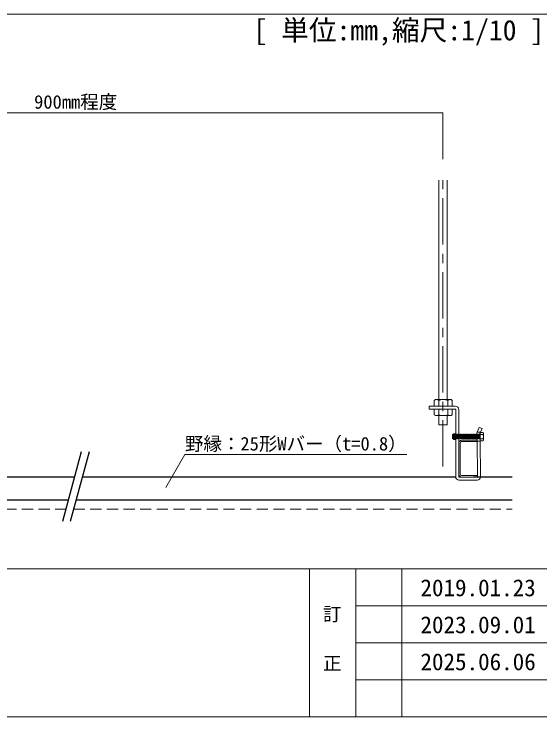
# Model space of a CAD drawing. Units: millimetres on the paper, enlarged 30 times, with parts at other scales. Extents: x -5796 to 5910, y -4184 to 4114.
# Drawn here: x -4349 to -2643, y -4136 to -1856 of the extents above; entities that cross this region are included whole.
import ezdxf
from ezdxf.enums import TextEntityAlignment as Align

# ---------------------------------------------------------------- set-up
doc = ezdxf.new("R2010")
doc.units = ezdxf.units.MM
doc.header["$LTSCALE"] = 30
for name, pattern in [('CHAIN1', [8, 5, -1, 1, -1]), ('DASHED1', [1.8, 1.2, -0.6]), ('DASHED2', [3, 2, -1])]:
    doc.linetypes.add(name, pattern=pattern)
for name, color, linetype, lineweight in [('2-0_中心線', 4, 'CHAIN1', 9), ('2-1_吊り材', 7, 'Continuous', 18), ('2-2_野縁受け', 3, 'Continuous', 18), ('2-3_野縁', 2, 'Continuous', 25), ('2-5_寸法', 4, 'Continuous', 9), ('2-6_文字', 7, 'Continuous', 18), ('2-B_ビス', 3, 'Continuous', 18), ('2-C_パネル', 7, 'DASHED1', 18), ('F-2', 3, 'Continuous', 18), ('F-6_文字', 7, 'Continuous', 18)]:
    doc.layers.add(name, color=color, linetype=linetype, lineweight=lineweight)
doc.styles.add('ＭＳ ゴシック', font='')
doc.styles.get('ＭＳ ゴシック').set_extended_font_data('MS Gothic')

msp = doc.modelspace()

# ---------------------------------------------------------------- linework, layer by layer
at = {"layer": '2-0_中心線'}
msp.add_line((-2957.3, -3323.84), (-2957.3, -2394.78), dxfattribs=at)
at = {"layer": '2-1_吊り材'}
for p, q in [((-2970.8, -3106.87), (-2970.8, -2394.78)), ((-2943.8, -3106.87), (-2943.8, -2394.78)), ((-2981.78, -3106.87), (-2985.72, -3109.15)), ((-2985.72, -3127.87), (-2985.72, -3109.15)), ((-2981.78, -3106.87), (-2930.86, -3106.87)), ((-2971.02, -3127.87), (-2971.02, -3109.15)), ((-2941.62, -3127.87), (-2941.62, -3109.15)), ((-2930.86, -3106.87), (-2926.92, -3109.15)), ((-2926.92, -3127.87), (-2926.92, -3109.15)), ((-2917.4, -3127.87), (-3002.3, -3127.87)), ((-3002.3, -3137.47), (-3002.3, -3127.87)), ((-2917.4, -3137.47), (-3002.3, -3137.47)), ((-2985.72, -3127.87), (-2926.92, -3127.87)), ((-2985.72, -3137.47), (-2985.72, -3156.2)), ((-2926.92, -3137.47), (-2985.72, -3137.47)), ((-2971.02, -3137.47), (-2971.02, -3156.2)), ((-2941.62, -3137.47), (-2941.62, -3156.2)), ((-2926.92, -3137.47), (-2926.92, -3156.2)), ((-2915.9, -3356.77), (-2915.9, -3138.97)), ((-2906.3, -3138.97), (-2906.3, -3356.77)), ((-2981.78, -3158.47), (-2985.72, -3156.2)), ((-2930.86, -3158.47), (-2981.78, -3158.47)), ((-2970.8, -3188.61), (-2970.8, -3158.47)), ((-2943.8, -3188.61), (-2943.8, -3158.47)), ((-2930.86, -3158.47), (-2926.92, -3156.2)), ((-2970.8, -3188.61), (-2943.8, -3188.61)), ((-2839.3, -3197.05), (-2846.25, -3212.3)), ((-2839.3, -3197.05), (-2830.57, -3201.02)), ((-2830.57, -3201.02), (-2837.52, -3216.28)), ((-2922.8, -3217.87), (-2915.9, -3217.87)), ((-2922.8, -3235.87), (-2922.8, -3217.87)), ((-2922.8, -3235.87), (-2915.9, -3235.87)), ((-2844.8, -3356.77), (-2846.06, -3238.87)), ((-2835.2, -3356.77), (-2836.46, -3238.87)), ((-2846.3, -3358.27), (-2904.8, -3358.27)), ((-2846.3, -3367.87), (-2904.8, -3367.87))]:
    msp.add_line(p, q, dxfattribs=at)
at = {"layer": '2-1_吊り材', "linetype": 'DASHED2'}
for p, q in [((-2846.06, -3211.87), (-2836.46, -3211.87)), ((-2846.06, -3241.87), (-2836.46, -3241.87))]:
    msp.add_line(p, q, dxfattribs=at)
at = {"layer": '2-1_吊り材', "linetype": 'DASHED1'}
for p, q in [((-2922.8, -3219.8), (-2922.28, -3220.31)), ((-2922.8, -3233.86), (-2922.28, -3234.37)), ((-2907.28, -3220.31), (-2906.35, -3233.44)), ((-2907.28, -3233.44), (-2906.35, -3233.44))]:
    msp.add_line(p, q, dxfattribs=at)
msp.add_lwpolyline([(-2907.28, -3220.31), (-2906.35, -3219.37), (-2906.3, -3219.42)], dxfattribs=at)
at = {"layer": '2-1_吊り材'}
for centre, radius, start, end in [((-2976.11, -3127.19), 20.44, 96.34294, 118.04132), ((-2978.87, -3121.5), 14.64, 57.57118, 88.04459), ((-2956.32, -3155.52), 48.65, 72.41205, 107.58797), ((-2933.77, -3121.5), 14.64, 91.95543, 122.42883), ((-2936.53, -3127.19), 20.44, 61.95869, 83.65707), ((-2917.4, -3138.97), 11.1, 0, 90), ((-2917.4, -3138.97), 1.5, 0, 90), ((-2976.11, -3138.16), 20.44, 241.95869, 263.65707), ((-2978.87, -3143.84), 14.64, 271.95543, 302.42883), ((-2956.32, -3109.83), 48.65, 252.41205, 287.58797), ((-2933.77, -3143.84), 14.64, 237.57118, 268.04459), ((-2936.53, -3138.16), 20.44, 276.34294, 298.04132), ((-2817.56, -3225.37), 31.54, 154.65382, 205.34618), ((-2817.56, -3225.37), 21.94, 154.65382, 205.34618), ((-2846.06, -3238.87), 9.6, 0, 25.34618), ((-2904.8, -3356.77), 11.1, 180, 270), ((-2904.8, -3356.77), 1.5, 180, 270), ((-2846.3, -3356.77), 1.5, 270, 0), ((-2846.3, -3356.77), 11.1, 270, 0)]:
    msp.add_arc(centre, radius, start, end, dxfattribs=at)
at = {"layer": '2-2_野縁受け'}
for p, q in [((-2906.3, -3247.87), (-2906.3, -3348.67)), ((-2901.5, -3348.67), (-2901.5, -3247.87)), ((-2896.7, -3238.27), (-2846.3, -3238.27)), ((-2896.7, -3243.07), (-2846.3, -3243.07)), ((-2846.3, -3238.27), (-2846.3, -3243.07)), ((-2896.7, -3353.47), (-2846.3, -3353.47)), ((-2896.7, -3358.27), (-2846.3, -3358.27)), ((-2846.3, -3358.27), (-2846.3, -3353.47))]:
    msp.add_line(p, q, dxfattribs=at)
for centre, radius, start, end in [((-2896.7, -3247.87), 9.6, 90, 180), ((-2896.7, -3247.87), 4.8, 90, 180), ((-2896.7, -3348.67), 9.6, 180, 270), ((-2896.7, -3348.67), 4.8, 180, 270)]:
    msp.add_arc(centre, radius, start, end, dxfattribs=at)
at = {"layer": '2-3_野縁'}
for p, q in [((-4131.21, -3275.88), (-4191.85, -3502.16)), ((-4105.73, -3275.88), (-4166.36, -3502.16)), ((-4153.29, -3358.27), (-5242.28, -3358.27)), ((-2915.79, -3358.27), (-4127.8, -3358.27)), ((-2732.3, -3358.27), (-2859.3, -3358.27)), ((-4173.39, -3433.27), (-5565.28, -3433.27)), ((-2732.3, -3433.27), (-4147.9, -3433.27))]:
    msp.add_line(p, q, dxfattribs=at)
at = {"layer": '2-5_寸法'}
for p, q in [((-5340.28, -2176.29), (-2957.3, -2176.29)), ((-2957.3, -2176.29), (-2957.3, -2326.74))]:
    msp.add_line(p, q, dxfattribs=at)
at = {"layer": '2-6_文字'}
for q in [(-3856.48, -3392.37), (-3074.52, -3285.04)]:
    msp.add_line((-3794.52, -3285.04), q, dxfattribs=at)
at = {"layer": '2-B_ビス'}
for p, q in [((-2926.03, -3219.37), (-2925.1, -3220.31)), ((-2926.03, -3233.44), (-2926.03, -3219.37)), ((-2925.1, -3220.31), (-2924.16, -3233.44)), ((-2925.1, -3220.31), (-2924.16, -3220.31)), ((-2924.16, -3220.31), (-2923.22, -3219.37)), ((-2924.16, -3220.31), (-2923.22, -3233.44)), ((-2924.16, -3233.44), (-2923.22, -3233.44)), ((-2923.22, -3219.37), (-2922.8, -3219.8)), ((-2923.22, -3233.44), (-2922.8, -3233.86)), ((-2906.35, -3219.37), (-2905.41, -3220.31)), ((-2905.41, -3220.31), (-2904.47, -3233.44)), ((-2904.47, -3220.31), (-2903.53, -3233.44)), ((-2902.6, -3220.31), (-2901.66, -3233.44)), ((-2902.6, -3220.31), (-2901.66, -3220.31)), ((-2901.66, -3220.31), (-2900.72, -3233.44)), ((-2901.66, -3233.44), (-2900.72, -3233.44)), ((-2899.78, -3220.31), (-2898.85, -3233.44)), ((-2899.78, -3220.31), (-2898.85, -3220.31)), ((-2898.85, -3220.31), (-2897.91, -3233.44)), ((-2896.97, -3220.31), (-2896.03, -3233.44)), ((-2896.97, -3220.31), (-2896.03, -3220.31)), ((-2896.03, -3220.31), (-2895.1, -3233.44)), ((-2894.16, -3220.31), (-2893.22, -3233.44)), ((-2894.16, -3220.31), (-2893.22, -3220.31)), ((-2893.22, -3220.31), (-2892.28, -3233.44)), ((-2891.35, -3220.31), (-2890.41, -3233.44)), ((-2891.35, -3220.31), (-2890.41, -3220.31)), ((-2890.41, -3220.31), (-2889.47, -3233.44)), ((-2888.53, -3220.31), (-2887.6, -3233.44)), ((-2888.53, -3220.31), (-2887.6, -3220.31)), ((-2887.6, -3220.31), (-2886.66, -3219.37)), ((-2887.6, -3220.31), (-2886.66, -3233.44)), ((-2887.6, -3233.44), (-2886.66, -3233.44)), ((-2886.66, -3219.37), (-2885.72, -3220.31)), ((-2886.66, -3233.44), (-2885.72, -3234.37)), ((-2885.72, -3220.31), (-2884.78, -3233.44)), ((-2885.72, -3234.37), (-2884.78, -3233.44)), ((-2884.78, -3220.31), (-2883.85, -3233.44)), ((-2882.91, -3220.31), (-2881.97, -3233.44)), ((-2881.97, -3220.31), (-2881.03, -3233.44)), ((-2880.1, -3220.31), (-2879.16, -3233.44)), ((-2879.16, -3220.31), (-2878.22, -3233.44)), ((-2877.28, -3220.31), (-2876.35, -3233.44)), ((-2877.28, -3220.31), (-2876.35, -3220.31)), ((-2876.35, -3220.31), (-2875.41, -3219.37)), ((-2876.35, -3220.31), (-2875.41, -3233.44)), ((-2876.35, -3233.44), (-2875.41, -3233.44)), ((-2875.41, -3219.37), (-2874.47, -3220.31)), ((-2874.47, -3220.31), (-2873.53, -3233.44)), ((-2873.53, -3220.31), (-2872.6, -3233.44)), ((-2871.66, -3220.31), (-2870.72, -3233.44)), ((-2870.72, -3220.31), (-2869.78, -3233.44)), ((-2868.85, -3220.31), (-2867.91, -3233.44)), ((-2867.91, -3220.31), (-2866.97, -3233.44)), ((-2866.03, -3220.31), (-2865.1, -3233.44)), ((-2865.1, -3220.31), (-2864.16, -3233.44)), ((-2863.22, -3220.31), (-2862.28, -3233.44)), ((-2862.28, -3220.31), (-2861.35, -3233.44)), ((-2860.41, -3220.31), (-2859.47, -3233.44)), ((-2859.47, -3220.31), (-2858.53, -3233.44)), ((-2857.6, -3220.31), (-2856.66, -3233.44)), ((-2857.6, -3220.31), (-2856.66, -3220.31)), ((-2856.66, -3220.31), (-2855.72, -3219.37)), ((-2856.66, -3220.31), (-2855.72, -3233.44)), ((-2856.66, -3233.44), (-2855.72, -3233.44)), ((-2855.72, -3219.37), (-2854.78, -3220.31)), ((-2854.78, -3220.31), (-2853.85, -3233.44)), ((-2853.85, -3220.31), (-2852.91, -3233.44)), ((-2851.97, -3220.31), (-2851.03, -3233.44)), ((-2851.03, -3220.31), (-2850.1, -3233.44)), ((-2849.16, -3220.31), (-2848.98, -3222.75)), ((-2849.16, -3220.31), (-2848.68, -3220.31)), ((-2848.29, -3232.44), (-2848.22, -3233.44)), ((-2838.85, -3219.37), (-2837.91, -3220.31)), ((-2837.91, -3220.31), (-2836.97, -3233.44)), ((-2837.91, -3234.37), (-2836.97, -3233.44)), ((-2836.97, -3220.31), (-2836.03, -3233.44)), ((-2836.97, -3233.44), (-2836.03, -3233.44)), ((-2836.03, -3219.37), (-2836.03, -3234.37)), ((-2827.53, -3219.95), (-2836.03, -3219.95)), ((-2827.53, -3233.8), (-2836.03, -3233.8)), ((-2825.53, -3237.27), (-2825.53, -3216.48))]:
    msp.add_line(p, q, dxfattribs=at)
at = {"layer": '2-B_ビス', "linetype": 'DASHED1'}
for p, q in [((-2922.28, -3220.31), (-2921.35, -3233.44)), ((-2922.28, -3220.31), (-2921.35, -3220.31)), ((-2922.28, -3234.37), (-2921.35, -3233.44)), ((-2921.35, -3220.31), (-2920.41, -3219.37)), ((-2921.35, -3220.31), (-2920.41, -3233.44)), ((-2921.35, -3233.44), (-2920.41, -3233.44)), ((-2920.41, -3219.37), (-2919.47, -3220.31)), ((-2919.47, -3220.31), (-2918.53, -3233.44)), ((-2918.53, -3220.31), (-2917.6, -3233.44)), ((-2916.66, -3220.31), (-2915.72, -3233.44)), ((-2915.72, -3220.31), (-2914.78, -3233.44)), ((-2913.85, -3220.31), (-2912.91, -3233.44)), ((-2912.91, -3220.31), (-2911.97, -3233.44)), ((-2911.03, -3220.31), (-2910.1, -3233.44)), ((-2910.1, -3220.31), (-2909.16, -3233.44)), ((-2908.22, -3220.31), (-2907.28, -3233.44)), ((-2908.22, -3220.31), (-2907.28, -3220.31)), ((-2848.22, -3220.31), (-2847.28, -3233.44)), ((-2846.35, -3220.31), (-2845.41, -3233.44)), ((-2845.41, -3220.31), (-2844.47, -3233.44)), ((-2843.53, -3220.31), (-2842.6, -3233.44)), ((-2842.6, -3220.31), (-2841.66, -3233.44)), ((-2840.72, -3220.31), (-2839.78, -3233.44)), ((-2839.78, -3220.31), (-2838.85, -3233.44)), ((-2839.78, -3233.44), (-2838.85, -3233.44))]:
    msp.add_line(p, q, dxfattribs=at)
at = {"layer": '2-B_ビス'}
for points in [[(-2827.53, -3240.73), (-2836.03, -3240.73), (-2836.03, -3213.02), (-2827.53, -3213.02)], [(-2926.03, -3233.44), (-2925.1, -3234.37), (-2924.16, -3233.44)], [(-2906.35, -3233.44), (-2905.41, -3234.37), (-2904.47, -3233.44)], [(-2905.41, -3220.31), (-2904.47, -3220.31), (-2903.53, -3219.37), (-2902.6, -3220.31)], [(-2904.47, -3233.44), (-2903.53, -3233.44), (-2902.6, -3234.37), (-2901.66, -3233.44)], [(-2901.66, -3220.31), (-2900.72, -3219.37), (-2899.78, -3220.31)], [(-2900.72, -3233.44), (-2899.78, -3234.37), (-2898.85, -3233.44), (-2897.91, -3233.44)], [(-2898.85, -3220.31), (-2897.91, -3219.37), (-2896.97, -3220.31)], [(-2897.91, -3233.44), (-2896.97, -3234.37), (-2896.03, -3233.44), (-2895.1, -3233.44)], [(-2896.03, -3220.31), (-2895.1, -3219.37), (-2894.16, -3220.31)], [(-2895.1, -3233.44), (-2894.16, -3234.37), (-2893.22, -3233.44), (-2892.28, -3233.44)], [(-2893.22, -3220.31), (-2892.28, -3219.37), (-2891.35, -3220.31)], [(-2892.28, -3233.44), (-2891.35, -3234.37), (-2890.41, -3233.44), (-2889.47, -3233.44)], [(-2890.41, -3220.31), (-2889.47, -3219.37), (-2888.53, -3220.31)], [(-2889.47, -3233.44), (-2888.53, -3234.37), (-2887.6, -3233.44)], [(-2885.72, -3220.31), (-2884.78, -3220.31), (-2883.85, -3219.37), (-2882.91, -3220.31)], [(-2884.78, -3233.44), (-2883.85, -3233.44), (-2882.91, -3234.37), (-2881.97, -3233.44)], [(-2882.91, -3220.31), (-2881.97, -3220.31), (-2881.03, -3219.37), (-2880.1, -3220.31)], [(-2881.97, -3233.44), (-2881.03, -3233.44), (-2880.1, -3234.37), (-2879.16, -3233.44)], [(-2880.1, -3220.31), (-2879.16, -3220.31), (-2878.22, -3219.37), (-2877.28, -3220.31)], [(-2879.16, -3233.44), (-2878.22, -3233.44), (-2877.28, -3234.37), (-2876.35, -3233.44)], [(-2875.41, -3233.44), (-2874.47, -3234.37), (-2873.53, -3233.44)], [(-2874.47, -3220.31), (-2873.53, -3220.31), (-2872.6, -3219.37), (-2871.66, -3220.31)], [(-2873.53, -3233.44), (-2872.6, -3233.44), (-2871.66, -3234.37), (-2870.72, -3233.44)], [(-2871.66, -3220.31), (-2870.72, -3220.31), (-2869.78, -3219.37), (-2868.85, -3220.31)], [(-2870.72, -3233.44), (-2869.78, -3233.44), (-2868.85, -3234.37), (-2867.91, -3233.44)], [(-2868.85, -3220.31), (-2867.91, -3220.31), (-2866.97, -3219.37), (-2866.03, -3220.31)], [(-2867.91, -3233.44), (-2866.97, -3233.44), (-2866.03, -3234.37), (-2865.1, -3233.44)], [(-2866.03, -3220.31), (-2865.1, -3220.31), (-2864.16, -3219.37), (-2863.22, -3220.31)], [(-2865.1, -3233.44), (-2864.16, -3233.44), (-2863.22, -3234.37), (-2862.28, -3233.44)], [(-2863.22, -3220.31), (-2862.28, -3220.31), (-2861.35, -3219.37), (-2860.41, -3220.31)], [(-2862.28, -3233.44), (-2861.35, -3233.44), (-2860.41, -3234.37), (-2859.47, -3233.44)], [(-2860.41, -3220.31), (-2859.47, -3220.31), (-2858.53, -3219.37), (-2857.6, -3220.31)], [(-2859.47, -3233.44), (-2858.53, -3233.44), (-2857.6, -3234.37), (-2856.66, -3233.44)], [(-2855.72, -3233.44), (-2854.78, -3234.37), (-2853.85, -3233.44)], [(-2854.78, -3220.31), (-2853.85, -3220.31), (-2852.91, -3219.37), (-2851.97, -3220.31)], [(-2853.85, -3233.44), (-2852.91, -3233.44), (-2851.97, -3234.37), (-2851.03, -3233.44)], [(-2851.97, -3220.31), (-2851.03, -3220.31), (-2850.1, -3219.37), (-2849.16, -3220.31)], [(-2851.03, -3233.44), (-2850.1, -3233.44), (-2849.16, -3234.37), (-2848.22, -3233.44)], [(-2837.91, -3220.31), (-2836.97, -3220.31), (-2836.03, -3219.37)]]:
    msp.add_lwpolyline(points, dxfattribs=at)
at = {"layer": '2-B_ビス', "linetype": 'DASHED1'}
for points in [[(-2920.41, -3233.44), (-2919.47, -3234.37), (-2918.53, -3233.44)], [(-2919.47, -3220.31), (-2918.53, -3220.31), (-2917.6, -3219.37), (-2916.66, -3220.31)], [(-2918.53, -3233.44), (-2917.6, -3233.44), (-2916.66, -3234.37), (-2915.72, -3233.44)], [(-2916.66, -3220.31), (-2915.72, -3220.31), (-2914.78, -3219.37), (-2913.85, -3220.31)], [(-2915.72, -3233.44), (-2914.78, -3233.44), (-2913.85, -3234.37), (-2912.91, -3233.44)], [(-2913.85, -3220.31), (-2912.91, -3220.31), (-2911.97, -3219.37), (-2911.03, -3220.31)], [(-2912.91, -3233.44), (-2911.97, -3233.44), (-2911.03, -3234.37), (-2910.1, -3233.44)], [(-2911.03, -3220.31), (-2910.1, -3220.31), (-2909.16, -3219.37), (-2908.22, -3220.31)], [(-2910.1, -3233.44), (-2909.16, -3233.44), (-2908.22, -3234.37), (-2907.28, -3233.44)], [(-2848.22, -3220.31), (-2847.28, -3219.37), (-2846.35, -3220.31)], [(-2848.22, -3233.44), (-2847.28, -3233.44), (-2846.35, -3234.37), (-2845.41, -3233.44)], [(-2846.35, -3220.31), (-2845.41, -3220.31), (-2844.47, -3219.37), (-2843.53, -3220.31)], [(-2845.41, -3233.44), (-2844.47, -3233.44), (-2843.53, -3234.37), (-2842.6, -3233.44)], [(-2843.53, -3220.31), (-2842.6, -3220.31), (-2841.66, -3219.37), (-2840.72, -3220.31)], [(-2842.6, -3233.44), (-2841.66, -3233.44), (-2840.72, -3234.37), (-2839.78, -3233.44)], [(-2840.72, -3220.31), (-2839.78, -3220.31), (-2838.85, -3219.37)]]:
    msp.add_lwpolyline(points, dxfattribs=at)
at = {"layer": '2-B_ビス'}
for centre, radius, start, end in [((-2829.53, -3216.48), 4, 299.99998, 59.99998), ((-2838.53, -3226.87), 13, 327.79576, 32.20422), ((-2829.53, -3237.27), 4, 299.99998, 60)]:
    msp.add_arc(centre, radius, start, end, dxfattribs=at)
at = {"layer": '2-C_パネル'}
for p, q in [((-5565.28, -3461.77), (-4181.02, -3461.77)), ((-4155.54, -3461.77), (-2732.3, -3461.77))]:
    msp.add_line(p, q, dxfattribs=at)
at = {"layer": 'F-2'}
for p, q in [((-5790.28, -1856.14), (2082.69, -1856.14)), ((-5790.28, -3656.14), (5909.72, -3656.14)), ((-5790.28, -4136.14), (5909.72, -4136.14))]:
    msp.add_line(p, q, dxfattribs=at)
at = {"layer": 'F-2', "color": 7}
for p, q in [((-3390.28, -3656.14), (-3390.28, -4136.14)), ((-3240.28, -3656.14), (-3240.28, -4136.14))]:
    msp.add_line(p, q, dxfattribs=at)
at = {"layer": 'F-2', "color": 4, "lineweight": 9}
for p, q in [((-3090.28, -3656.14), (-3090.28, -4136.14)), ((-3240.28, -3776.14), (-915.28, -3776.14)), ((-3240.28, -3896.14), (-915.28, -3896.14)), ((-3240.28, -4016.14), (-915.28, -4016.14))]:
    msp.add_line(p, q, dxfattribs=at)

# ---------------------------------------------------------------- texts
at = {"layer": '2-5_寸法', "style": 'ＭＳ ゴシック'}
msp.add_text('900mm程度', height=43.99, dxfattribs=at).set_placement((-4283.79, -2176.29), align=Align.BOTTOM_LEFT)
at = {"layer": '2-6_文字', "color": 4, "style": 'ＭＳ ゴシック'}
msp.add_text('野縁：25形Wバー（t=0.8）', height=43.99, dxfattribs=at).set_placement((-3794.52, -3285.04), align=Align.BOTTOM_LEFT)
at = {"layer": 'F-6_文字', "style": 'ＭＳ ゴシック'}
msp.add_text('[ 単位:mm,縮尺:1/10 ] ', height=65.98, dxfattribs=at).set_placement((-3572.3, -1961.14), align=Align.BOTTOM_LEFT)
at = {"layer": 'F-6_文字', "color": 4, "style": 'ＭＳ ゴシック'}
for s, height, p in [('2019.01.23', 54.99, (-3030.28, -3761.14)), ('訂', 43.99, (-3346.67, -3837.53)), ('2023.09.01', 54.99, (-3030.28, -3881.14)), ('正', 43.99, (-3346.67, -3997.58)), ('2025.06.06', 54.99, (-3030.28, -4001.14))]:
    msp.add_text(s, height=height, dxfattribs=at).set_placement(p, align=Align.BOTTOM_LEFT)

doc.saveas('drawing.dxf')
